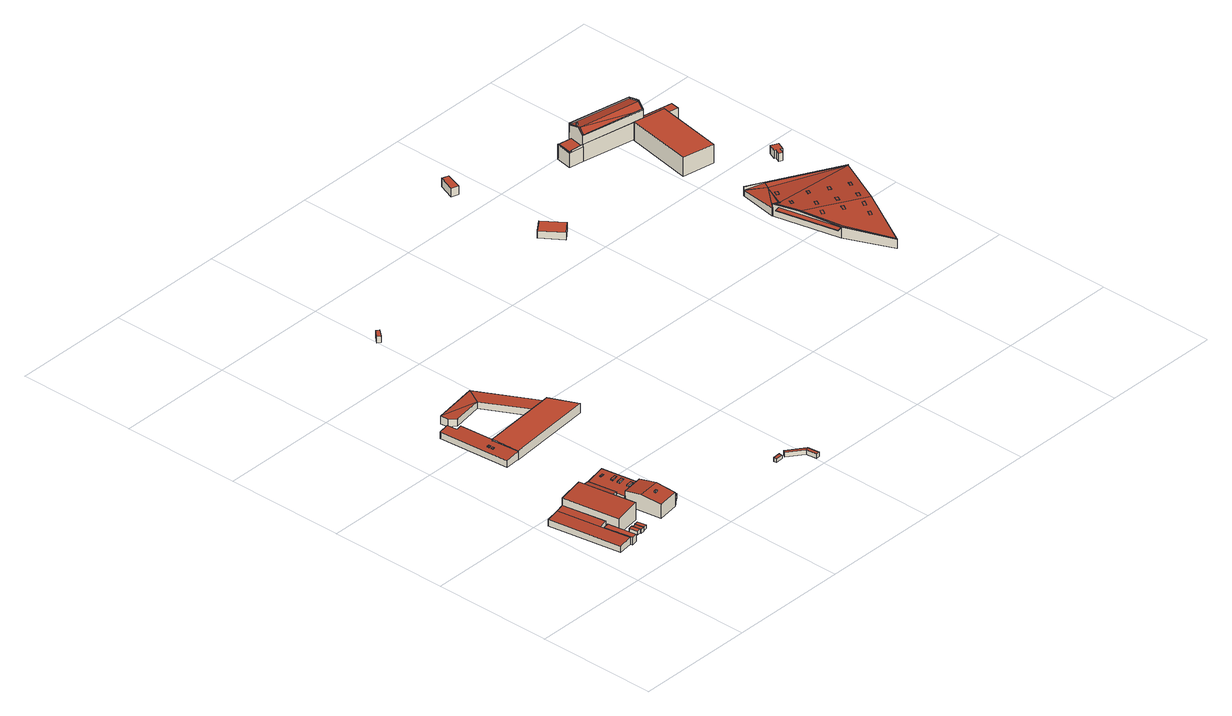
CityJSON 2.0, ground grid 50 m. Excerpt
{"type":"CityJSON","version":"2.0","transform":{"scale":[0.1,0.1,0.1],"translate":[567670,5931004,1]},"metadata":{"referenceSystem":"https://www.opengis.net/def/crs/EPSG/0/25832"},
"CityObjects":{
"building1":{"type":"Building","attributes":{"Grundfläche 2D":"252.384914","Grundhöhe NN":"5.207"},"geometry":[{"type":"Solid","lod":"3","boundaries":[[[[0,1,2,3,4]],[[0,5,6,1]],[[2,1,7,8]],[[3,2,8,9]],[[4,3,9,10]],[[11,0,4,10]],[[1,6,12,7]],[[5,0,11,13]],[[6,5,13,12]],[[9,8,7,12,13,11,10]]]],"semantics":{"surfaces":[{"type":"RoofSurface"},{"type":"WallSurface"},{"type":"GroundSurface"}],"values":[[0,0,1,1,1,1,1,1,1,2]]}}]},
"building2":{"type":"Building","attributes":{"Grundfläche 2D":"30.405248","Grundhöhe NN":"5.207"},"geometry":[{"type":"Solid","lod":"3","boundaries":[[[[14,15,16,17]],[[18,19,17,16]],[[19,20,14,17]],[[20,21,15,14]],[[21,18,16,15]],[[21,20,19,18]]]],"semantics":{"surfaces":[{"type":"RoofSurface"},{"type":"WallSurface"},{"type":"GroundSurface"}],"values":[[0,1,1,1,1,2]]}}]},
"building3":{"type":"Building","attributes":{"Grundfläche 2D":"6.067165","Grundhöhe NN":"5.452"},"geometry":[{"type":"Solid","lod":"3","boundaries":[[[[22,23,24,25]],[[26,27,25,24]],[[27,28,22,25]],[[28,29,23,22]],[[29,26,24,23]],[[29,28,27,26]]]],"semantics":{"surfaces":[{"type":"RoofSurface"},{"type":"WallSurface"},{"type":"GroundSurface"}],"values":[[0,1,1,1,1,2]]}}]},
"building4":{"type":"Building","attributes":{"Grundfläche 2D":"5.535374","Grundhöhe NN":"5.432"},"geometry":[{"type":"Solid","lod":"3","boundaries":[[[[30,31,32,33]],[[34,35,33,32]],[[35,36,30,33]],[[36,37,31,30]],[[37,34,32,31]],[[37,36,35,34]]]],"semantics":{"surfaces":[{"type":"RoofSurface"},{"type":"WallSurface"},{"type":"GroundSurface"}],"values":[[0,1,1,1,1,2]]}}]},
"building5":{"type":"Building","attributes":{"Grundfläche 2D":"5.961405","Grundhöhe NN":"5.426"},"geometry":[{"type":"Solid","lod":"3","boundaries":[[[[38,39,40,41]],[[42,43,41,40]],[[43,44,38,41]],[[44,45,39,38]],[[45,42,40,39]],[[45,44,43,42]]]],"semantics":{"surfaces":[{"type":"RoofSurface"},{"type":"WallSurface"},{"type":"GroundSurface"}],"values":[[0,1,1,1,1,2]]}}]},
"building6":{"type":"Building","attributes":{"Grundfläche 2D":"338.104965","Grundhöhe NN":"5.445"},"geometry":[{"type":"Solid","lod":"3","boundaries":[[[[46,47,48,49,50]],[[51,52,53,54]],[[47,46,50,55,56]],[[48,47,56,57]],[[49,48,57,58]],[[51,54,59,60]],[[49,52,51,60,55,50]],[[52,49,58,61,53]],[[54,53,61,59]],[[55,60,59,61,58,57,56]]]],"semantics":{"surfaces":[{"type":"RoofSurface"},{"type":"WallSurface"},{"type":"GroundSurface"}],"values":[[0,0,1,1,1,1,1,1,1,2]]}}]},
"building7":{"type":"Building","attributes":{"Grundfläche 2D":"285.717424","Grundhöhe NN":"5.425"},"children":["building7-1","building7-2","building7-3","building7-4","building7-5"],"geometry":[{"type":"Solid","lod":"3","boundaries":[[[[62,63,64,48,47,65,66]],[[67,68,69,70,71]],[[69,72,73,70]],[[66,65,74,75]],[[62,66,75,76]],[[64,63,77,78]],[[48,64,78,57]],[[47,48,57,56]],[[65,47,56,74]],[[69,68,62,76,79,72]],[[73,72,79,80]],[[71,70,73,80,81]],[[68,67,71,81,77,63,62]],[[78,77,81,80,79,76,75,74,56,57]]]],"semantics":{"surfaces":[{"type":"RoofSurface"},{"type":"WallSurface"},{"type":"GroundSurface"}],"values":[[0,0,0,1,1,1,1,1,1,1,1,1,1,2]]}}]},
"building7-1":{"type":"BuildingInstallation","parents":["building7"],"geometry":[{"type":"MultiSurface","lod":"3","boundaries":[[[82,83,84,85]],[[85,84,86,87]],[[82,85,87,88]],[[83,82,88,89]],[[84,83,89,86]]],"semantics":{"surfaces":[{"type":"RoofSurface"},{"type":"WallSurface"}],"values":[0,1,1,1,1]}}]},
"building7-2":{"type":"BuildingInstallation","parents":["building7"],"geometry":[{"type":"MultiSurface","lod":"3","boundaries":[[[90,91,92,93]],[[93,92,94,95]],[[90,93,95,96]],[[91,90,96,97]],[[92,91,97,94]]],"semantics":{"surfaces":[{"type":"RoofSurface"},{"type":"WallSurface"}],"values":[0,1,1,1,1]}}]},
"building7-3":{"type":"BuildingInstallation","parents":["building7"],"geometry":[{"type":"MultiSurface","lod":"3","boundaries":[[[98,99,100,101]],[[101,100,102,103]],[[98,101,103,104]],[[99,98,104,105]],[[100,99,105,102]]],"semantics":{"surfaces":[{"type":"RoofSurface"},{"type":"WallSurface"}],"values":[0,1,1,1,1]}}]},
"building7-4":{"type":"BuildingInstallation","parents":["building7"],"geometry":[{"type":"MultiSurface","lod":"3","boundaries":[[[106,107,108,109]],[[109,108,110,111]],[[106,109,111,112]],[[107,106,112,113]],[[108,107,113,110]]],"semantics":{"surfaces":[{"type":"RoofSurface"},{"type":"WallSurface"}],"values":[0,1,1,1,1]}}]},
"building7-5":{"type":"BuildingInstallation","parents":["building7"],"geometry":[{"type":"MultiSurface","lod":"3","boundaries":[[[114,115,116,117]],[[117,116,118,119]],[[114,117,119,120]],[[115,114,120,121]],[[116,115,121,118]]],"semantics":{"surfaces":[{"type":"RoofSurface"},{"type":"WallSurface"}],"values":[0,1,1,1,1]}}]},
"building8":{"type":"Building","attributes":{"Grundfläche 2D":"7.421906","Grundhöhe NN":"5.425"},"geometry":[{"type":"Solid","lod":"3","boundaries":[[[[122,123,124,125]],[[126,127,128]],[[126,129,130,123,122,125,131,132,127]],[[124,123,130,133]],[[125,124,133,131]],[[128,127,132,134]],[[126,128,134,129]],[[129,134,132,131,133,130]]]],"semantics":{"surfaces":[{"type":"RoofSurface"},{"type":"WallSurface"},{"type":"GroundSurface"}],"values":[[0,0,1,1,1,1,1,2]]}}]},
"building9":{"type":"Building","attributes":{"Grundfläche 2D":"186.611543","Grundhöhe NN":"5.255"},"children":["building9-1","building9-2"],"geometry":[{"type":"Solid","lod":"3","boundaries":[[[[135,136,137,138,139,140,141,142]],[[143,144,140,139]],[[144,145,141,140]],[[145,146,142,141]],[[146,147,135,142]],[[147,148,136,135]],[[148,149,137,136]],[[149,150,138,137]],[[150,143,139,138]],[[144,143,150,149,148,147,146,145]]]],"semantics":{"surfaces":[{"type":"RoofSurface"},{"type":"WallSurface"},{"type":"GroundSurface"}],"values":[[0,1,1,1,1,1,1,1,1,2]]}}]},
"building9-1":{"type":"BuildingInstallation","parents":["building9"],"geometry":[{"type":"MultiSurface","lod":"3","boundaries":[[[151,152,153,154]],[[151,154,155,156]],[[152,151,156,157]],[[154,153,158,155]],[[153,152,157,158]]],"semantics":{"surfaces":[{"type":"RoofSurface"},{"type":"WallSurface"}],"values":[0,1,1,1,1]}}]},
"building9-2":{"type":"BuildingInstallation","parents":["building9"],"geometry":[{"type":"MultiSurface","lod":"3","boundaries":[[[159,160,161,162]],[[162,161,163,164]],[[159,162,164,165]],[[160,159,165,166]],[[161,160,166,163]]],"semantics":{"surfaces":[{"type":"RoofSurface"},{"type":"WallSurface"}],"values":[0,1,1,1,1]}}]},
"building10":{"type":"Building","attributes":{"Grundfläche 2D":"398.186589","Grundhöhe NN":"4.985"},"geometry":[{"type":"Solid","lod":"3","boundaries":[[[[167,168,169,170,171,172,173]],[[168,167,174,175]],[[169,168,175,176]],[[170,169,176,177]],[[174,167,173,172,171,170,177,178]],[[178,177,176,175,174]]]],"semantics":{"surfaces":[{"type":"RoofSurface"},{"type":"WallSurface"},{"type":"GroundSurface"}],"values":[[0,1,1,1,1,2]]}}]},
"building11":{"type":"Building","attributes":{"Grundfläche 2D":"240.791603","Grundhöhe NN":"4.868"},"geometry":[{"type":"Solid","lod":"3","boundaries":[[[[179,180,181,182]],[[183,181,180]],[[184,183,180,185]],[[186,187,182,181]],[[187,188,179,182]],[[188,189,180,179]],[[189,190,185,180]],[[190,191,184,185]],[[191,192,183,184]],[[192,186,181,183]],[[188,187,186,192,191,190,189]]]],"semantics":{"surfaces":[{"type":"RoofSurface"},{"type":"WallSurface"},{"type":"GroundSurface"}],"values":[[0,0,0,1,1,1,1,1,1,1,2]]}}]},
"building12":{"type":"Building","attributes":{"Grundfläche 2D":"4.476691","Grundhöhe NN":"5.468"},"geometry":[{"type":"Solid","lod":"3","boundaries":[[[[193,194,195,196]],[[197,198,196,195]],[[198,199,193,196]],[[199,200,194,193]],[[200,197,195,194]],[[200,199,198,197]]]],"semantics":{"surfaces":[{"type":"RoofSurface"},{"type":"WallSurface"},{"type":"GroundSurface"}],"values":[[0,1,1,1,1,2]]}}]},
"building13":{"type":"Building","attributes":{"Grundfläche 2D":"21.026745","Grundhöhe NN":"5.209"},"geometry":[{"type":"Solid","lod":"3","boundaries":[[[[201,202,203,204]],[[205,201,204,206]],[[207,208,204,203]],[[208,209,206,204]],[[209,210,205,206]],[[210,211,201,205]],[[211,212,202,201]],[[212,207,203,202]],[[207,212,211,210,209,208]]]],"semantics":{"surfaces":[{"type":"RoofSurface"},{"type":"WallSurface"},{"type":"GroundSurface"}],"values":[[0,0,1,1,1,1,1,1,2]]}}]},
"building14":{"type":"Building","attributes":{"Grundfläche 2D":"6.232668","Grundhöhe NN":"4.291"},"geometry":[{"type":"Solid","lod":"3","boundaries":[[[[213,214,215,216]],[[217,218,216,215]],[[218,219,213,216]],[[219,220,214,213]],[[220,217,215,214]],[[220,219,218,217]]]],"semantics":{"surfaces":[{"type":"RoofSurface"},{"type":"WallSurface"},{"type":"GroundSurface"}],"values":[[0,1,1,1,1,2]]}}]},
"building15":{"type":"Building","attributes":{"Grundfläche 2D":"65.421537","Grundhöhe NN":"4.785"},"geometry":[{"type":"Solid","lod":"3","boundaries":[[[[221,222,223,224]],[[225,226,224,223]],[[226,227,221,224]],[[227,228,222,221]],[[228,225,223,222]],[[228,227,226,225]]]],"semantics":{"surfaces":[{"type":"RoofSurface"},{"type":"WallSurface"},{"type":"GroundSurface"}],"values":[[0,1,1,1,1,2]]}}]},
"building16":{"type":"Building","attributes":{"Grundfläche 2D":"21.244672","Grundhöhe NN":"2.675"},"geometry":[{"type":"Solid","lod":"3","boundaries":[[[[229,230,231,232]],[[233,234,232,231]],[[234,235,229,232]],[[235,236,230,229]],[[236,233,231,230]],[[236,235,234,233]]]],"semantics":{"surfaces":[{"type":"RoofSurface"},{"type":"WallSurface"},{"type":"GroundSurface"}],"values":[[0,1,1,1,1,2]]}}]},
"building17":{"type":"Building","attributes":{"Grundfläche 2D":"1305.895627","Grundhöhe NN":"5.540"},"children":["building17-1","building17-2","building17-3","building17-4","building17-5","building17-6","building17-7","building17-8","building17-9","building17-10","building17-11","building17-12"],"geometry":[{"type":"MultiSurface","lod":"3","boundaries":[[[237,238,239,240,241,242]],[[243,244,245,246]],[[244,247,248,249,245]],[[250,248,247]],[[251,252,250]],[[252,248,250]],[[252,251,253,254,255]],[[253,256,257,254]],[[258,259,260]],[[258,260,261,262]],[[263,260,259]],[[264,260,263]],[[260,264,265,266]],[[267,268,269,270,271]],[[272,273,274,275,276,277,278,279,268,267,261,280]],[[260,280,261]],[[281,282,283,284]],[[260,266,280]],[[285,286,240,239,287]],[[286,259,241,240]],[[241,259,258,242]],[[258,262,237,242]],[[262,261,238,237]],[[239,238,261,287]],[[271,270,269,247,244,243]],[[247,269,268,279,250]],[[277,276,275,253,251,250,279,278]],[[275,274,273,272,256,253]],[[272,280,257,256]],[[288,254,257,280]],[[248,252,255,254,288,289,290,249]],[[290,291,246,245,249]],[[243,246,291,271]],[[286,285,287,292,293]],[[259,286,293,294]],[[263,259,294,295]],[[264,263,295,296]],[[265,264,296,297]],[[298,282,281,290,289,288,265,297,299,300]],[[290,281,300,299,301,291]],[[292,287,261,267,271,291,301,302]],[[283,282,298,303]],[[284,283,303,304]],[[281,284,304,300]],[[295,294,293,292,302,301,299,297,296]],[[298,300,304,303]]],"semantics":{"surfaces":[{"type":"RoofSurface"},{"type":"WallSurface"},{"type":"GroundSurface"}],"values":[0,0,0,0,0,0,0,0,0,0,0,0,0,0,0,0,0,1,1,1,1,1,1,1,1,1,1,1,1,1,1,1,1,1,1,1,1,1,1,1,1,1,1,1,2,2]}}]},
"building17-1":{"type":"BuildingInstallation","parents":["building17"],"geometry":[{"type":"MultiSurface","lod":"3","boundaries":[[[305,306,307,308]],[[306,305,309,310]],[[310,311,307,306]],[[312,308,307,311]],[[312,309,305,308]]],"semantics":{"surfaces":[{"type":"RoofSurface"},{"type":"WallSurface"}],"values":[0,1,1,1,1]}}]},
"building17-2":{"type":"BuildingInstallation","parents":["building17"],"geometry":[{"type":"MultiSurface","lod":"3","boundaries":[[[313,314,315,316]],[[316,315,317,318]],[[313,316,318,319]],[[314,313,319,320]],[[315,314,320,317]]],"semantics":{"surfaces":[{"type":"RoofSurface"},{"type":"WallSurface"}],"values":[0,1,1,1,1]}}]},
"building17-3":{"type":"BuildingInstallation","parents":["building17"],"geometry":[{"type":"MultiSurface","lod":"3","boundaries":[[[321,322,323,324]],[[324,323,325,326]],[[321,324,326,327]],[[322,321,327,328]],[[323,322,328,325]]],"semantics":{"surfaces":[{"type":"RoofSurface"},{"type":"WallSurface"}],"values":[0,1,1,1,1]}}]},
"building17-4":{"type":"BuildingInstallation","parents":["building17"],"geometry":[{"type":"MultiSurface","lod":"3","boundaries":[[[329,330,331,332]],[[332,331,333,334]],[[332,334,329]],[[331,330,333]]],"semantics":{"surfaces":[{"type":"RoofSurface"},{"type":"WallSurface"}],"values":[0,1,1,1]}}]},
"building17-5":{"type":"BuildingInstallation","parents":["building17"],"geometry":[{"type":"MultiSurface","lod":"3","boundaries":[[[335,336,337,338]],[[338,337,339,340]],[[337,336,341,339]],[[335,338,340,342]],[[336,335,342,341]]],"semantics":{"surfaces":[{"type":"RoofSurface"},{"type":"WallSurface"}],"values":[0,1,1,1,1]}}]},
"building17-6":{"type":"BuildingInstallation","parents":["building17"],"geometry":[{"type":"MultiSurface","lod":"3","boundaries":[[[343,344,345,346]],[[346,345,347,348]],[[343,346,348,349]],[[344,343,349,350]],[[345,344,350,347]]],"semantics":{"surfaces":[{"type":"RoofSurface"},{"type":"WallSurface"}],"values":[0,1,1,1,1]}}]},
"building17-7":{"type":"BuildingInstallation","parents":["building17"],"geometry":[{"type":"MultiSurface","lod":"3","boundaries":[[[351,352,353,354]],[[354,353,355,356]],[[351,354,356,357]],[[352,351,357,358]],[[353,352,358,355]]],"semantics":{"surfaces":[{"type":"RoofSurface"},{"type":"WallSurface"}],"values":[0,1,1,1,1]}}]},
"building17-8":{"type":"BuildingInstallation","parents":["building17"],"geometry":[{"type":"MultiSurface","lod":"3","boundaries":[[[359,360,361,362]],[[362,361,363,364]],[[359,362,364,365]],[[360,359,365,366]],[[361,360,366,363]]],"semantics":{"surfaces":[{"type":"RoofSurface"},{"type":"WallSurface"}],"values":[0,1,1,1,1]}}]},
"building17-9":{"type":"BuildingInstallation","parents":["building17"],"geometry":[{"type":"MultiSurface","lod":"3","boundaries":[[[367,368,369,370]],[[370,369,371,372]],[[367,370,372,373]],[[368,367,373,374]],[[369,368,374,371]]],"semantics":{"surfaces":[{"type":"RoofSurface"},{"type":"WallSurface"}],"values":[0,1,1,1,1]}}]},
"building17-10":{"type":"BuildingInstallation","parents":["building17"],"geometry":[{"type":"MultiSurface","lod":"3","boundaries":[[[375,376,377,378]],[[378,377,379,380]],[[375,378,380,381]],[[376,375,381,382]],[[377,376,382,379]]],"semantics":{"surfaces":[{"type":"RoofSurface"},{"type":"WallSurface"}],"values":[0,1,1,1,1]}}]},
"building17-11":{"type":"BuildingInstallation","parents":["building17"],"geometry":[{"type":"MultiSurface","lod":"3","boundaries":[[[383,384,385,386]],[[386,385,387,388]],[[383,386,388,389]],[[384,383,389,390]],[[385,384,390,387]]],"semantics":{"surfaces":[{"type":"RoofSurface"},{"type":"WallSurface"}],"values":[0,1,1,1,1]}}]},
"building17-12":{"type":"BuildingInstallation","parents":["building17"],"geometry":[{"type":"MultiSurface","lod":"3","boundaries":[[[391,392,393,394]],[[391,394,395]],[[392,391,395,396]],[[392,396,393]]],"semantics":{"surfaces":[{"type":"RoofSurface"},{"type":"WallSurface"}],"values":[0,1,1,1]}}]},
"building18":{"type":"Building","attributes":{"Grundfläche 2D":"395.223313","Grundhöhe NN":"4.853"},"geometry":[{"type":"Solid","lod":"3","boundaries":[[[[397,398,399,400]],[[401,402,400,399]],[[402,403,397,400]],[[403,404,398,397]],[[404,401,399,398]],[[404,403,402,401]]]],"semantics":{"surfaces":[{"type":"RoofSurface"},{"type":"WallSurface"},{"type":"GroundSurface"}],"values":[[0,1,1,1,1,2]]}}]},
"building19":{"type":"Building","attributes":{"Grundfläche 2D":"329.875684","Grundhöhe NN":"1.999"},"children":["building19-1","building19-2","building19-3","building19-4","building19-5"],"geometry":[{"type":"MultiSurface","lod":"3","boundaries":[[[405,406,407]],[[408,409,405,407]],[[410,411,412,413,409,408]],[[411,414,415,416,417,418,419,412]],[[420,421,417]],[[421,418,417]],[[422,423,420]],[[423,421,420]],[[424,425,422]],[[424,426,427,425]],[[425,423,422]],[[428,429,430]],[[428,430,431]],[[432,433,434,435,436,437]],[[438,439,440,435,407,441]],[[439,442,436,435,440]],[[443,444,445,446,447,448,449,450,451,452]],[[453,454,455,456,457]],[[458,459,460,461]],[[441,407,435,434,414,411,410,408,407]],[[415,414,434,433,432,417,416]],[[436,442,424,422,420,417,432,437]],[[425,427,426,439,462,463,418,421,423]],[[463,428,419,418]],[[428,431,430,429,405,409,413,412,419]],[[438,406,405]],[[438,405,429]],[[446,445,458,438,429,428,464,465,447]],[[438,458,461,439]],[[456,455,466,467,463,462,439,461,468,469,457]],[[428,463,467,464]],[[453,457,469,470]],[[454,453,470,471]],[[455,454,471,466]],[[472,448,447,465]],[[473,451,450,449,448,472,474]],[[444,443,452,451,473,475,476]],[[459,458,445,444]],[[459,444,476,477,460]],[[461,460,477,468]],[[467,466,471,470,469,468,477,476,475,473,474,472,465,464]]],"semantics":{"surfaces":[{"type":"RoofSurface"},{"type":"WallSurface"},{"type":"GroundSurface"}],"values":[0,0,0,0,0,0,0,0,0,0,0,0,0,0,0,0,0,0,0,1,1,1,1,1,1,1,1,1,1,1,1,1,1,1,1,1,1,1,1,1,2]}}]},
"building19-1":{"type":"BuildingInstallation","parents":["building19"],"geometry":[{"type":"MultiSurface","lod":"3","boundaries":[[[478,479,480,481]],[[450,482,481,480]],[[478,481,482,483]],[[483,449,479,478]],[[480,479,449,450]]],"semantics":{"surfaces":[{"type":"RoofSurface"},{"type":"WallSurface"}],"values":[0,1,1,1,1]}}]},
"building19-2":{"type":"BuildingInstallation","parents":["building19"],"geometry":[{"type":"MultiSurface","lod":"3","boundaries":[[[484,459,458,485]],[[486,487,485,458,445]],[[487,488,484,485]],[[444,459,484,488,443]],[[459,444,445,458]]],"semantics":{"surfaces":[{"type":"RoofSurface"},{"type":"WallSurface"}],"values":[0,1,1,1,1]}}]},
"building19-3":{"type":"BuildingInstallation","parents":["building19"],"geometry":[{"type":"MultiSurface","lod":"3","boundaries":[[[489,488,487,490]],[[490,487,486,491]],[[489,490,491,452]],[[488,489,452,443]]],"semantics":{"surfaces":[{"type":"RoofSurface"},{"type":"WallSurface"}],"values":[0,1,1,1]}}]},
"building19-4":{"type":"BuildingInstallation","parents":["building19"],"geometry":[{"type":"MultiSurface","lod":"3","boundaries":[[[424,407,406,426]],[[441,407,424,442,440]],[[438,439,426,406]]],"semantics":{"surfaces":[{"type":"RoofSurface"},{"type":"WallSurface"}],"values":[0,1,1]}}]},
"building19-5":{"type":"BuildingInstallation","parents":["building19"],"geometry":[{"type":"MultiSurface","lod":"3","boundaries":[[[492,493,494,495]],[[495,494,496,497]],[[492,495,497,498]],[[493,492,498,499]],[[494,493,499,496]]],"semantics":{"surfaces":[{"type":"RoofSurface"},{"type":"WallSurface"}],"values":[0,1,1,1,1]}}]},
"building20":{"type":"Building","attributes":{"Grundfläche 2D":"8.633889","Grundhöhe NN":"4.853"},"geometry":[{"type":"Solid","lod":"3","boundaries":[[[[500,501,502,503]],[[504,500,503,505]],[[505,503,502,506,507]],[[504,505,507,508]],[[501,500,504,508,509]],[[502,501,509,506]],[[507,506,509,508]]]],"semantics":{"surfaces":[{"type":"RoofSurface"},{"type":"WallSurface"},{"type":"GroundSurface"}],"values":[[0,0,1,1,1,1,2]]}}]},
"building21":{"type":"Building","attributes":{"Grundfläche 2D":"15.210694","Grundhöhe NN":"1.999"},"geometry":[{"type":"Solid","lod":"3","boundaries":[[[[510,511,512,513,514,515,516,517]],[[518,519,515,514]],[[519,520,516,515]],[[520,521,517,516]],[[521,522,510,517]],[[522,523,511,510]],[[523,524,512,511]],[[524,525,513,512]],[[525,518,514,513]],[[519,518,525,524,523,522,521,520]]]],"semantics":{"surfaces":[{"type":"RoofSurface"},{"type":"WallSurface"},{"type":"GroundSurface"}],"values":[[0,1,1,1,1,1,1,1,1,2]]}}]}
},
"vertices":[
[98,265,73],[70,448,73],[9,438,70],[57,132,70],[118,141,73],[131,270,78],[102,453,78],[70,448,42],[9,438,42],[57,132,42],[118,141,42],[98,265,42],[102,453,42],[131,270,42],
[148,138,73],[128,257,73],[104,253,73],[123,134,73],[104,253,42],[123,134,42],[148,138,42],[128,257,42],
[188,197,61],[172,194,61],[178,158,61],[195,161,61],[178,158,45],[195,161,45],[188,197,45],[172,194,45],
[211,160,61],[205,195,61],[189,192,61],[196,157,61],[189,192,44],[196,157,44],[211,160,44],[205,195,44],
[229,164,61],[222,200,61],[206,197,61],[212,161,61],[206,197,44],[212,161,44],[229,164,44],[222,200,44],
[284,358,85],[289,359,84],[270,479,84],[209,469,97],[228,349,97],[247,229,118],[209,469,118],[102,453,110],[140,213,110],[228,349,44],[289,359,44],[270,479,44],[209,469,44],[140,213,44],[247,229,44],[102,453,44],
[291,321,83],[382,334,89],[357,493,89],[284,358,83],[290,321,83],[382,334,104],[291,321,104],[301,251,117],[393,263,117],[383,334,104],[313,167,104],[404,180,104],[284,358,44],[290,321,44],[291,321,44],[382,334,44],[357,493,44],[313,167,44],[404,180,44],[383,334,44],
[364,360,91],[339,356,91],[341,345,91],[366,349,91],[341,345,86],[366,349,88],[364,360,88],[339,356,86],
[355,428,91],[329,424,91],[330,414,91],[356,418,91],[330,414,86],[356,418,88],[355,428,88],[329,424,86],
[334,463,89],[334,469,89],[318,467,89],[319,461,89],[318,467,86],[319,461,86],[334,463,87],[334,469,87],
[359,399,91],[333,395,91],[335,385,91],[360,388,91],[335,385,86],[360,388,88],[359,399,88],[333,395,86],
[357,224,119],[356,231,119],[345,230,119],[346,223,119],[345,230,113],[346,223,112],[357,224,112],[356,231,113],
[432,218,74],[434,220,74],[412,228,70],[411,185,70],[432,218,68],[413,188,68],[444,210,66],[432,218,44],[434,220,44],[411,185,44],[413,188,44],[412,228,44],[444,210,44],
[166,1097,71],[188,795,71],[252,800,78],[241,914,78],[246,914,78],[234,1060,78],[212,1058,76],[208,1101,76],[246,914,43],[234,1060,43],[212,1058,43],[208,1101,43],[166,1097,43],[188,795,43],[252,800,43],[241,914,43],
[212,905,77],[204,905,77],[204,896,77],[212,897,77],[212,897,74],[212,905,74],[204,905,73],[204,896,73],
[213,888,77],[205,888,77],[205,879,77],[213,880,77],[205,879,73],[213,880,74],[213,888,74],[205,888,73],
[241,914,85],[252,800,80],[624,835,80],[566,944,85],[563,944,85],[501,938,85],[246,914,85],[241,914,40],[252,800,40],[624,835,40],[566,944,40],[246,914,40],
[271,1107,69],[398,1128,69],[237,1160,74],[242,1127,71],[429,1191,73],[563,944,73],[501,938,69],[237,1160,39],[242,1127,39],[271,1107,39],[398,1128,39],[501,938,39],[563,944,39],[429,1191,39],
[884,97,60],[883,111,61],[852,108,61],[853,94,60],[852,108,45],[853,94,45],[884,97,45],[883,111,45],
[981,61,60],[910,112,60],[901,99,62],[965,53,62],[987,11,60],[971,9,62],[901,99,42],[965,53,42],[971,9,42],[987,11,42],[981,61,42],[910,112,42],
[514,1700,60],[502,1710,60],[476,1680,60],[488,1670,60],[476,1680,33],[488,1670,33],[514,1700,33],[502,1710,33],
[1461,1647,70],[1400,1729,70],[1349,1691,70],[1410,1608,70],[1349,1691,38],[1410,1608,38],[1461,1647,38],[1400,1729,38],
[1390,2106,54],[1414,2176,54],[1387,2185,54],[1362,2116,54],[1387,2185,17],[1362,2116,17],[1390,2106,17],[1414,2176,17],
[2106,1274,85],[2387,1125,85],[2389,1129,85],[2037,1314,85],[2036,1311,85],[2105,1274,85],[2155,686,86],[2073,875,96],[2151,685,86],[2153,681,86],[2073,876,96],[2032,1046,104],[2069,874,96],[2036,1047,104],[2015,1144,99],[2012,1140,99],[2014,1145,99],[2010,1152,99],[2011,1145,99],[2032,1136,99],[2034,1139,99],[2105,1274,83],[2036,1311,71],[2090,1247,84],[2387,1125,83],[2106,1274,83],[2035,1311,70],[2008,1152,80],[2010,1152,80],[2034,1139,86],[2276,915,102],[2036,1044,102],[2073,876,92],[2073,875,92],[2155,686,84],[2032,1136,97],[2029,1138,97],[2020,1143,97],[2014,1145,97],[2015,1144,97],[2017,1133,98],[2033,1062,101],[2036,1047,102],[2034,1139,97],[2069,874,91],[2015,1127,90],[1993,1122,90],[2047,869,91],[2107,1277,83],[2037,1314,70],[2389,1129,83],[2010,1152,97],[2032,1046,102],[2069,874,92],[2153,681,83],[2389,1129,45],[2037,1314,45],[2036,1311,45],[2035,1311,45],[2008,1152,45],[2010,1152,45],[2015,1127,89],[2069,874,45],[2069,874,89],[2153,681,45],[2387,1125,45],[1993,1122,89],[2047,869,89],
[2228,917,102],[2218,899,100],[2227,894,100],[2237,912,102],[2228,917,101],[2218,899,99],[2227,894,99],[2237,912,101],
[2199,842,96],[2209,860,97],[2200,865,97],[2190,847,96],[2200,865,96],[2190,847,95],[2199,842,95],[2209,860,96],
[2232,1076,94],[2223,1081,94],[2213,1063,95],[2222,1058,95],[2213,1063,94],[2222,1058,94],[2232,1076,93],[2223,1081,93],
[2071,1115,97],[2062,1119,97],[2053,1102,99],[2062,1097,99],[2053,1102,98],[2062,1097,98],
[2087,1197,91],[2078,1202,91],[2068,1184,92],[2077,1179,92],[2068,1184,91],[2077,1179,91],[2078,1202,89],[2087,1197,89],
[2157,932,100],[2166,950,102],[2157,955,102],[2148,937,100],[2157,955,101],[2148,937,99],[2157,932,99],[2166,950,101],
[2194,1004,101],[2185,1009,101],[2175,991,102],[2184,986,102],[2175,991,101],[2184,986,101],[2194,1004,99],[2185,1009,99],
[2264,966,101],[2255,971,101],[2245,953,102],[2255,948,102],[2245,953,101],[2255,948,101],[2264,966,99],[2255,971,99],
[2302,1038,94],[2293,1043,94],[2284,1025,95],[2293,1020,95],[2284,1025,94],[2293,1020,94],[2302,1038,93],[2293,1043,93],
[2086,970,100],[2096,988,102],[2087,993,102],[2077,975,100],[2087,993,101],[2077,975,99],[2086,970,99],[2096,988,101],
[2124,1042,101],[2115,1047,101],[2105,1029,102],[2114,1024,102],[2105,1029,101],[2114,1024,101],[2124,1042,99],[2115,1047,99],
[2162,1114,94],[2153,1119,94],[2143,1101,95],[2152,1096,95],[2162,1114,93],[2153,1119,93],
[2176,1822,120],[2041,1846,120],[1989,1564,120],[2125,1539,120],[1989,1564,39],[2125,1539,39],[2176,1822,39],[2041,1846,39],
[1852,1925,123],[1851,1922,123],[1854,1924,123],[1858,1944,147],[1855,1945,147],[1861,1964,140],[1866,1988,132],[1863,1989,132],[1863,1988,132],[1868,1998,132],[1878,1996,132],[1883,1996,132],[2131,1950,133],[2134,1952,133],[1866,2002,132],[2124,1913,144],[2126,1912,145],[2121,1897,149],[2123,1897,149],[2117,1875,123],[2122,1889,140],[2119,1873,123],[2120,1880,131],[1866,2002,127],[1855,1945,145],[1863,1988,131],[1863,1989,131],[2131,1950,128],[1883,1996,128],[1868,1998,128],[1858,1944,145],[2121,1897,145],[2124,1913,140],[1851,1922,120],[2119,1873,120],[2091,1880,122],[1854,1924,122],[2117,1875,122],[1798,1929,73],[1851,1920,74],[1851,1922,74],[1855,1945,74],[1863,1988,74],[1803,1999,73],[1803,1998,73],[1791,1933,73],[1791,1931,73],[1793,1930,73],[2277,1846,60],[2284,1883,59],[2126,1912,59],[2123,1897,59],[2119,1875,60],[1851,1922,84],[1851,1920,84],[2119,1870,84],[2119,1873,84],[2123,1897,145],[2134,1952,127],[1866,2002,10],[1863,1988,10],[2126,1912,10],[2134,1952,10],[2119,1873,10],[2119,1875,10],[2277,1846,10],[2284,1883,10],[1803,1999,10],[1791,1931,10],[1791,1933,10],[1793,1930,10],[1851,1920,10],[2119,1870,10],
[1805,1997,76],[1803,1998,76],[1791,1933,76],[1793,1933,76],[1793,1933,73],[1805,1997,73],
[1798,1929,81],[1799,1931,81],[1799,1931,73],[1799,1931,77],[1798,1929,77],
[1793,1930,77],[1793,1932,77],[1793,1932,73],
[1871,1967,149],[1866,1968,149],[1866,1964,149],[1870,1963,149],[1866,1964,139],[1870,1963,139],[1871,1967,137],[1866,1968,137],
[2121,1865,70],[2104,1868,65],[2099,1843,65],[2116,1840,70],[2137,1862,65],[2132,1837,65],[2099,1843,39],[2132,1837,39],[2137,1862,39],[2104,1868,39],
[2334,1393,45],[2344,1414,45],[2352,1410,45],[2367,1442,45],[2337,1456,45],[2322,1425,45],[2330,1421,45],[2320,1400,45],[2337,1456,10],[2322,1425,10],[2330,1421,10],[2320,1400,10],[2334,1393,10],[2344,1414,10],[2352,1410,10],[2367,1442,10]
]}
